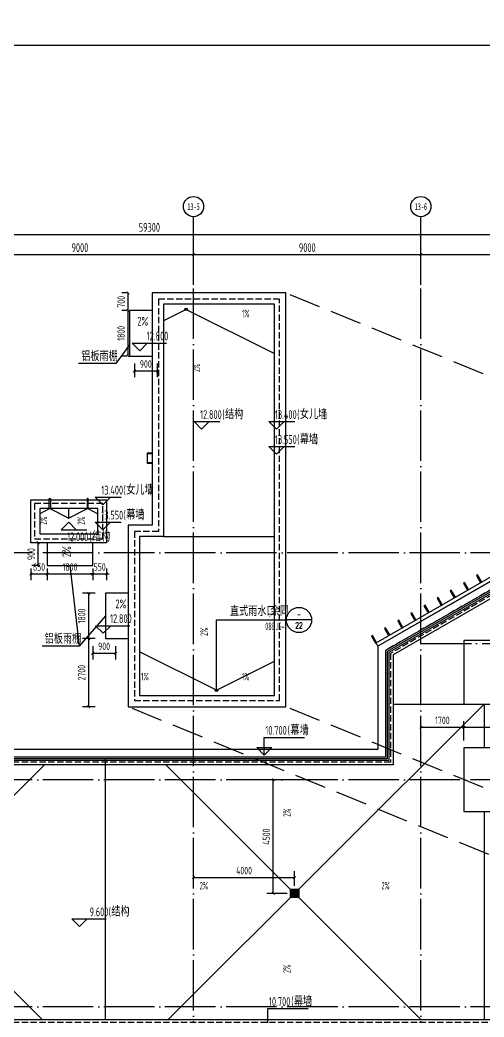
# Model space of a CAD drawing. Extents: x -228436 to 200315, y -41539 to 163917.
# Drawn here: x 23627 to 42000, y 124398 to 163917 of the extents above; entities that cross this region are included whole.
import ezdxf
from ezdxf.enums import TextEntityAlignment as Align

# ---------------------------------------------------------------- set-up
doc = ezdxf.new("R2010")
doc.units = 0
doc.header["$LTSCALE"] = 1000
doc.header["$MEASUREMENT"] = 0
for name, pattern in [('X-104 13#平面$0$109 3#平面$0$DASH', [0.35, 0.25, -0.1]), ('X-104 13#平面$0$DASH', [0.35, 0.25, -0.1]), ('X-104 13#平面$0$DOTE', [2.42, 2, -0.2, 0.02, -0.2])]:
    doc.linetypes.add(name, pattern=pattern)
for name, color, linetype in [('01-标注_尺寸', 124, 'Continuous'), ('01-标注_符号', 200, 'Continuous'), ('02-TEXT_标注', 130, 'Continuous'), ('13#楼幕墙$0$A-C_玻璃幕墙', 140, 'Continuous'), ('13#楼幕墙$0$D-铝板', 181, 'Continuous'), ('6007--X-2#3#$0$STAIR', 5, 'Continuous'), ('AXIS_TEXT', 7, 'Continuous'), ('X-104 13#平面$0$00-基础条件', 4, 'Continuous'), ('X-104 13#平面$0$01-标注_标高', 200, 'Continuous'), ('X-104 13#平面$0$01-标注_符号', 200, 'Continuous'), ('X-104 13#平面$0$01-标注_轴线坐标', 132, 'Continuous'), ('X-104 13#平面$0$02-TEXT_标注', 130, 'Continuous'), ('X-104 13#平面$0$02-TEXT_轴号', 7, 'Continuous'), ('X-104 13#平面$0$A-E_栏杆', 232, 'Continuous'), ('X-104 13#平面$0$A-O_分水线', 127, 'Continuous'), ('X-104 13#平面$0$A-O_屋面', 201, 'Continuous'), ('X-104 13#平面$0$A-SUR_保温', 222, 'Continuous'), ('X-104 13#平面$0$A-TECH_结构', 21, 'Continuous'), ('X-104 13#平面$0$A_AXIS-轴线', 36, 'X-104 13#平面$0$DOTE'), ('X-104 13#平面$0$X-104 13#平面$0$A-TECH_结构', 21, 'Continuous')]:
    doc.layers.add(name, color=color, linetype=linetype)
doc.styles.add('_TCH_DIM', font='ros1.shx', dxfattribs={"width": 0.8, "bigfont": 'jd.shx'})
doc.styles.add('_TCH_DIM_T3', font='ros1.shx', dxfattribs={"width": 0.705882, "bigfont": 'jd.shx'})
doc.styles.add('_TCH_LABEL', font='COMPLEX.shx', dxfattribs={"width": 0.8, "bigfont": 'GBCBIG.shx'})
doc.styles.add('COMPLEX', font='COMPLEX')
doc.styles.add('X-104 13#平面$0$_TCH_AXIS', font='STXIHEI_0.TTF', dxfattribs={"width": 0.75})
doc.styles.add('X-104 13#平面$0$_TCH_DIM', font='ros1.shx', dxfattribs={"width": 0.8, "bigfont": 'jd.shx'})
doc.styles.add('X-104 13#平面$0$_TCH_DIM_T3', font='ros1.shx', dxfattribs={"width": 0.8, "bigfont": 'jd.shx'})
doc.dimstyles.new('_TCH_ARCH&&100', dxfattribs={"dimtxt": 297.5, "dimasz": 100, "dimexe": 250, "dimexo": 300, "dimgap": 126.25, "dimtad": 1, "dimdec": 0, "dimzin": 0, "dimdsep": 46, "dimtxsty": '_TCH_DIM_T3', "dimblk": 'ARCHTICK', "dimcen": 0.09, "dimclrt": 7, "dimazin": 2, "dimtfac": 1, "dimtdec": 0, "dimtix": 1, "dimtmove": 2, "dimatfit": 3, "dimfxl": 0, "dimtolj": 1, "dimtzin": 0, "dimarcsym": 0})
doc.dimstyles.new('X-104 13#平面$0$_TCH_ARCH&&100', dxfattribs={"dimtxt": 350, "dimasz": 100, "dimexe": 250, "dimexo": 300, "dimgap": 100, "dimtad": 1, "dimdec": 0, "dimzin": 0, "dimdsep": 46, "dimtxsty": 'X-104 13#平面$0$_TCH_DIM_T3', "dimblk": 'X-104 13#平面$0$_ArchTick', "dimcen": 0.09, "dimclrt": 7, "dimazin": 2, "dimtfac": 1, "dimtdec": 0, "dimtix": 1, "dimtmove": 2, "dimatfit": 3, "dimfxl": 0, "dimtolj": 1, "dimtzin": 0, "dimarcsym": 0})

# ---------------------------------------------------------------- blocks, each defined once
blk = doc.blocks.new('图框-A1')
for points, const_width in [([(0, 0), (841, 0), (841, 594), (0, 594)], 0.05), ([(766, 584), (25, 584), (25, 10), (766, 10)], 0.5)]:
    blk.add_lwpolyline(points, close=True, dxfattribs=dict(const_width=const_width))
at = {"const_width": 0.05}
blk.add_lwpolyline([(420.5, 594), (420.5, 592)], dxfattribs=at)
blk = doc.blocks.new('_AXISO')
blk.add_circle((0, 0), 0.5)
at = {"layer": 'AXIS_TEXT', "style": 'COMPLEX', "width": 1.041667}
blk.add_attdef('A', text='', height=0.56, dxfattribs=at).set_placement((-0.25, -0.28), (0.25, -0.28), align=Align.FIT)
blk = doc.blocks.new('X-104 13#平面$0$_ArchTick')
at = {"color": 0, "linetype": 'ByBlock', "const_width": 0.4}
blk.add_lwpolyline([(-0.5, -0.5), (0.5, 0.5)], dxfattribs=at)
blk = doc.blocks.new('*D783')
at = {"layer": 'Defpoints', "color": 0, "transparency": 16777216}
for p in [(58400, 30620), (-900, 28620), (58400, 28620)]:
    blk.add_point(p, dxfattribs=at)
at = {"layer": 'X-104 13#平面$0$01-标注_轴线坐标', "color": 0, "lineweight": -2, "transparency": 16777216}
for p, q in [((-900, 28920), (-900, 30870)), ((58400, 28920), (58400, 30870)), ((-900, 30620), (58400, 30620))]:
    blk.add_line(p, q, dxfattribs=at)
at = {"layer": 'X-104 13#平面$0$01-标注_轴线坐标', "color": 0, "lineweight": -2, "transparency": 16777216, "xscale": 100, "yscale": 100, "zscale": 100, "rotation": 180}
blk.add_blockref('X-104 13#平面$0$_ArchTick', (-900, 30620), dxfattribs=at)
at = {"layer": 'X-104 13#平面$0$01-标注_轴线坐标', "color": 0, "lineweight": -2, "transparency": 16777216, "xscale": 100, "yscale": 100, "zscale": 100}
blk.add_blockref('X-104 13#平面$0$_ArchTick', (58400, 30620), dxfattribs=at)
at = {"layer": 'X-104 13#平面$0$01-标注_轴线坐标', "color": 7, "transparency": 16777216, "insert": (28750, 30895), "char_height": 350, "attachment_point": 5, "style": 'X-104 13#平面$0$_TCH_DIM_T3'}
blk.add_mtext('\\A1;59300', dxfattribs=at)
blk = doc.blocks.new('*D788')
at = {"layer": 'Defpoints', "color": 0, "transparency": 16777216}
for p in [(30500, 29820), (21500, 28620), (30500, 28620)]:
    blk.add_point(p, dxfattribs=at)
at = {"layer": 'X-104 13#平面$0$01-标注_轴线坐标', "color": 0, "lineweight": -2, "transparency": 16777216}
for p, q in [((21500, 28920), (21500, 30070)), ((30500, 28920), (30500, 30070)), ((21500, 29820), (30500, 29820))]:
    blk.add_line(p, q, dxfattribs=at)
at = {"layer": 'X-104 13#平面$0$01-标注_轴线坐标', "color": 0, "lineweight": -2, "transparency": 16777216, "xscale": 100, "yscale": 100, "zscale": 100, "rotation": 180}
blk.add_blockref('X-104 13#平面$0$_ArchTick', (21500, 29820), dxfattribs=at)
at = {"layer": 'X-104 13#平面$0$01-标注_轴线坐标', "color": 0, "lineweight": -2, "transparency": 16777216, "xscale": 100, "yscale": 100, "zscale": 100}
blk.add_blockref('X-104 13#平面$0$_ArchTick', (30500, 29820), dxfattribs=at)
at = {"layer": 'X-104 13#平面$0$01-标注_轴线坐标', "color": 7, "transparency": 16777216, "insert": (26000, 30095), "char_height": 350, "attachment_point": 5, "style": 'X-104 13#平面$0$_TCH_DIM_T3'}
blk.add_mtext('\\A1;9000', dxfattribs=at)
blk = doc.blocks.new('*D789')
at = {"layer": 'Defpoints', "color": 0, "transparency": 16777216}
for p in [(39500, 29820), (30500, 28620), (39500, 28620)]:
    blk.add_point(p, dxfattribs=at)
at = {"layer": 'X-104 13#平面$0$01-标注_轴线坐标', "color": 0, "lineweight": -2, "transparency": 16777216}
for p, q in [((30500, 28920), (30500, 30070)), ((39500, 28920), (39500, 30070)), ((30500, 29820), (39500, 29820))]:
    blk.add_line(p, q, dxfattribs=at)
at = {"layer": 'X-104 13#平面$0$01-标注_轴线坐标', "color": 0, "lineweight": -2, "transparency": 16777216, "xscale": 100, "yscale": 100, "zscale": 100, "rotation": 180}
blk.add_blockref('X-104 13#平面$0$_ArchTick', (30500, 29820), dxfattribs=at)
at = {"layer": 'X-104 13#平面$0$01-标注_轴线坐标', "color": 0, "lineweight": -2, "transparency": 16777216, "xscale": 100, "yscale": 100, "zscale": 100}
blk.add_blockref('X-104 13#平面$0$_ArchTick', (39500, 29820), dxfattribs=at)
at = {"layer": 'X-104 13#平面$0$01-标注_轴线坐标', "color": 7, "transparency": 16777216, "insert": (35000, 30095), "char_height": 350, "attachment_point": 5, "style": 'X-104 13#平面$0$_TCH_DIM_T3'}
blk.add_mtext('\\A1;9000', dxfattribs=at)
blk = doc.blocks.new('*D790')
at = {"layer": 'Defpoints', "color": 0, "transparency": 16777216}
for p in [(48500, 29820), (39500, 28620), (48500, 28620)]:
    blk.add_point(p, dxfattribs=at)
at = {"layer": 'X-104 13#平面$0$01-标注_轴线坐标', "color": 0, "lineweight": -2, "transparency": 16777216}
for p, q in [((39500, 28920), (39500, 30070)), ((48500, 28920), (48500, 30070)), ((39500, 29820), (48500, 29820))]:
    blk.add_line(p, q, dxfattribs=at)
at = {"layer": 'X-104 13#平面$0$01-标注_轴线坐标', "color": 0, "lineweight": -2, "transparency": 16777216, "xscale": 100, "yscale": 100, "zscale": 100, "rotation": 180}
blk.add_blockref('X-104 13#平面$0$_ArchTick', (39500, 29820), dxfattribs=at)
at = {"layer": 'X-104 13#平面$0$01-标注_轴线坐标', "color": 0, "lineweight": -2, "transparency": 16777216, "xscale": 100, "yscale": 100, "zscale": 100}
blk.add_blockref('X-104 13#平面$0$_ArchTick', (48500, 29820), dxfattribs=at)
at = {"layer": 'X-104 13#平面$0$01-标注_轴线坐标', "color": 7, "transparency": 16777216, "insert": (44000, 30095), "char_height": 350, "attachment_point": 5, "style": 'X-104 13#平面$0$_TCH_DIM_T3'}
blk.add_mtext('\\A1;9000', dxfattribs=at)
blk = doc.blocks.new('13#楼幕墙$0$ccdididi')
blk.add_lwpolyline([(50, 325), (0, 325), (0, 0), (50, 0)], close=True)
blk = doc.blocks.new('13#楼幕墙')
at = {"layer": '13#楼幕墙$0$A-C_玻璃幕墙'}
for p, q in [((53305, 148035), (37800, 139100)), ((37800, 139100), (37800, 135000)), ((37800, 135000), (12500, 135000))]:
    blk.add_line(p, q, dxfattribs=at)
at = {"layer": '13#楼幕墙$0$D-铝板'}
blk.add_lwpolyline([(37725, 139230), (53321, 148217), (53305, 148035), (37800, 139100)], close=True, dxfattribs=at)
at = {"layer": '13#楼幕墙$0$D-铝板', "rotation": 29.95337307636523}
for p in [(41863, 141614), (41343, 141315), (40823, 141015), (39783, 140416), (40303, 140715), (39263, 140116), (38743, 139817), (37704, 139218), (38224, 139517)]:
    blk.add_blockref('13#楼幕墙$0$ccdididi', p, dxfattribs=at)
blk = doc.blocks.new('X-104 13#平面$0$ys')
for p, q in [((32900, 7500), (35700, 7500)), ((36500, 7500), (36500, 5765)), ((21500, 5311), (21500, -5000)), ((36500, 3240), (36500, -5000))]:
    blk.add_line(p, q)
for points in [[(24000, -5000), (36500, 7500)], [(7400, -6600), (19100, 5100)], [(19000, -5000), (8900, 5100)], [(34000, -5000), (23900, 5100)]]:
    blk.add_lwpolyline(points)
blk = doc.blocks.new('X-104 13#平面$0$jtkjuyriuy')
h = blk.add_hatch()
h.set_pattern_fill('ANSI31', color=8, scale=30, angle=45)
h.set_pattern_definition([(90, (0, 0), (-47.625, 1e-14), [])])
h.paths.add_polyline_path([(-138, 138), (138, 138), (138, -138), (-138, -138)])
for points in [[(-168, 168), (168, 168), (168, -168), (-168, -168)], [(-138, 138), (138, 138), (138, -138), (-138, -138)]]:
    blk.add_lwpolyline(points, close=True)
blk = doc.blocks.new('X-104 13#平面$0$A$C45D52E12')
at = {"layer": 'X-104 13#平面$0$X-104 13#平面$0$A-TECH_结构'}
blk.add_lwpolyline([(58300, -18800), (58300, 820), (53473, 4870), (38300, -3873), (38300, -8100), (12610, -8100), (4602, -2800), (-400, -2800), (-400, -20400), (22000, -20400), (22000, -18800)], close=True, dxfattribs=at)
blk = doc.blocks.new('_ArchTick')
at = {"color": 0, "linetype": 'ByBlock', "const_width": 0.4}
blk.add_lwpolyline([(-0.5, -0.5), (0.5, 0.5)], dxfattribs=at)
blk = doc.blocks.new('*D577')
at = {"layer": '01-标注_尺寸', "color": 0, "lineweight": -2, "transparency": 16777216}
for p, q in [((39500, 135365), (39500, 136131.716012)), ((41200, 135365), (41200, 136131.716012)), ((39500, 135881.716012), (41200, 135881.716012))]:
    blk.add_line(p, q, dxfattribs=at)
at = {"layer": 'Defpoints', "color": 0, "transparency": 16777216}
for p in [(41200, 135881.716012), (39500, 135065), (41200, 135065)]:
    blk.add_point(p, dxfattribs=at)
at = {"layer": '01-标注_尺寸', "color": 0, "lineweight": -2, "transparency": 16777216, "xscale": 100, "yscale": 100, "zscale": 100, "rotation": 180}
blk.add_blockref('_ArchTick', (39500, 135881.716012), dxfattribs=at)
at = {"layer": '01-标注_尺寸', "color": 0, "lineweight": -2, "transparency": 16777216, "xscale": 100, "yscale": 100, "zscale": 100}
blk.add_blockref('_ArchTick', (41200, 135881.716012), dxfattribs=at)
at = {"layer": '01-标注_尺寸', "color": 7, "transparency": 16777216, "insert": (40350, 136156.716012), "char_height": 297.5, "attachment_point": 5, "style": '_TCH_DIM_T3'}
blk.add_mtext('\\A1;1700', dxfattribs=at)
blk = doc.blocks.new('*D578')
at = {"layer": '01-标注_尺寸', "color": 0, "lineweight": -2, "transparency": 16777216}
for p, q in [((41200, 135365), (41200, 136131.716012)), ((45370, 135365), (45370, 136131.716012)), ((41200, 135881.716012), (45370, 135881.716012))]:
    blk.add_line(p, q, dxfattribs=at)
at = {"layer": 'Defpoints', "color": 0, "transparency": 16777216}
for p in [(45370, 135881.716012), (41200, 135065), (45370, 135065)]:
    blk.add_point(p, dxfattribs=at)
at = {"layer": '01-标注_尺寸', "color": 0, "lineweight": -2, "transparency": 16777216, "xscale": 100, "yscale": 100, "zscale": 100, "rotation": 180}
blk.add_blockref('_ArchTick', (41200, 135881.716012), dxfattribs=at)
at = {"layer": '01-标注_尺寸', "color": 0, "lineweight": -2, "transparency": 16777216, "xscale": 100, "yscale": 100, "zscale": 100}
blk.add_blockref('_ArchTick', (45370, 135881.716012), dxfattribs=at)
at = {"layer": '01-标注_尺寸', "color": 7, "transparency": 16777216, "insert": (43285, 136156.716012), "char_height": 297.5, "attachment_point": 5, "style": '_TCH_DIM_T3'}
blk.add_mtext('\\A1;4170', dxfattribs=at)
blk = doc.blocks.new('*D673')
at = {"layer": '01-标注_尺寸', "color": 0, "lineweight": -2, "transparency": 16777216}
for p, q in [((26508, 141960), (26408, 141960)), ((26508, 142180), (26508, 141710)), ((26508, 141960), (27058, 141960)), ((27058, 142180), (27058, 141710)), ((27058, 141960), (27158, 141960))]:
    blk.add_line(p, q, dxfattribs=at)
at = {"layer": 'Defpoints', "color": 0, "transparency": 16777216}
for p in [(26508, 142480), (27058, 142480), (27058, 141960)]:
    blk.add_point(p, dxfattribs=at)
at = {"layer": '01-标注_尺寸', "color": 0, "lineweight": -2, "transparency": 16777216, "xscale": 100, "yscale": 100, "zscale": 100}
blk.add_blockref('_ArchTick', (26508, 141960), dxfattribs=at)
at = {"layer": '01-标注_尺寸', "color": 0, "lineweight": -2, "transparency": 16777216, "xscale": 100, "yscale": 100, "zscale": 100, "rotation": 180}
blk.add_blockref('_ArchTick', (27058, 141960), dxfattribs=at)
at = {"layer": '01-标注_尺寸', "color": 7, "transparency": 16777216, "insert": (26783, 142235), "char_height": 297.5, "attachment_point": 5, "style": '_TCH_DIM_T3'}
blk.add_mtext('\\A1;550', dxfattribs=at)
blk = doc.blocks.new('*D674')
at = {"layer": '01-标注_尺寸', "color": 0, "lineweight": -2, "transparency": 16777216}
for p, q in [((24708, 142180), (24708, 141710)), ((24708, 141960), (26508, 141960)), ((26508, 142180), (26508, 141710))]:
    blk.add_line(p, q, dxfattribs=at)
at = {"layer": 'Defpoints', "color": 0, "transparency": 16777216}
for p in [(24708, 142480), (26508, 142480), (26508, 141960)]:
    blk.add_point(p, dxfattribs=at)
at = {"layer": '01-标注_尺寸', "color": 0, "lineweight": -2, "transparency": 16777216, "xscale": 100, "yscale": 100, "zscale": 100, "rotation": 180}
blk.add_blockref('_ArchTick', (24708, 141960), dxfattribs=at)
at = {"layer": '01-标注_尺寸', "color": 0, "lineweight": -2, "transparency": 16777216, "xscale": 100, "yscale": 100, "zscale": 100}
blk.add_blockref('_ArchTick', (26508, 141960), dxfattribs=at)
at = {"layer": '01-标注_尺寸', "color": 7, "transparency": 16777216, "insert": (25608, 142235), "char_height": 297.5, "attachment_point": 5, "style": '_TCH_DIM_T3'}
blk.add_mtext('\\A1;1800', dxfattribs=at)
blk = doc.blocks.new('*D675')
at = {"layer": '01-标注_尺寸', "color": 0, "lineweight": -2, "transparency": 16777216}
for p, q in [((24058, 142180), (24058, 141710)), ((24058, 141960), (24708, 141960)), ((24708, 142180), (24708, 141710))]:
    blk.add_line(p, q, dxfattribs=at)
at = {"layer": 'Defpoints', "color": 0, "transparency": 16777216}
for p in [(24058, 142480), (24708, 142480), (24708, 141960)]:
    blk.add_point(p, dxfattribs=at)
at = {"layer": '01-标注_尺寸', "color": 0, "lineweight": -2, "transparency": 16777216, "xscale": 100, "yscale": 100, "zscale": 100, "rotation": 180}
blk.add_blockref('_ArchTick', (24058, 141960), dxfattribs=at)
at = {"layer": '01-标注_尺寸', "color": 0, "lineweight": -2, "transparency": 16777216, "xscale": 100, "yscale": 100, "zscale": 100}
blk.add_blockref('_ArchTick', (24708, 141960), dxfattribs=at)
at = {"layer": '01-标注_尺寸', "color": 7, "transparency": 16777216, "insert": (24383, 142235), "char_height": 297.5, "attachment_point": 5, "style": '_TCH_DIM_T3'}
blk.add_mtext('\\A1;650', dxfattribs=at)
blk = doc.blocks.new('*D684')
at = {"layer": '01-标注_尺寸', "color": 0, "lineweight": -2, "transparency": 16777216}
for p, q in [((24408, 143197), (24096, 143197)), ((24346, 142297), (24346, 143197)), ((24408, 142297), (24096, 142297))]:
    blk.add_line(p, q, dxfattribs=at)
at = {"layer": 'Defpoints', "color": 0, "transparency": 16777216}
for p in [(24346, 143197), (24708, 143197), (24708, 142297)]:
    blk.add_point(p, dxfattribs=at)
at = {"layer": '01-标注_尺寸', "color": 0, "lineweight": -2, "transparency": 16777216, "xscale": 100, "yscale": 100, "zscale": 100}
for p, rotation in [((24346, 143197), 90), ((24346, 142297), 270)]:
    blk.add_blockref('_ArchTick', p, dxfattribs=dict(at, rotation=rotation))
at = {"layer": '01-标注_尺寸', "color": 7, "transparency": 16777216, "insert": (24071, 142747), "char_height": 297.5, "attachment_point": 5, "rotation": 90, "style": '_TCH_DIM_T3'}
blk.add_mtext('\\A1;900', dxfattribs=at)
blk = doc.blocks.new('*D685')
at = {"layer": '01-标注_尺寸', "color": 0, "lineweight": -2, "transparency": 16777216}
for p, q in [((27858, 152397), (27659, 152397)), ((27909, 150597), (27909, 152397)), ((27858, 150597), (27659, 150597))]:
    blk.add_line(p, q, dxfattribs=at)
at = {"layer": 'Defpoints', "color": 0, "transparency": 16777216}
for p in [(27909, 152397), (28158, 152397), (28158, 150597)]:
    blk.add_point(p, dxfattribs=at)
at = {"layer": '01-标注_尺寸', "color": 0, "lineweight": -2, "transparency": 16777216, "xscale": 100, "yscale": 100, "zscale": 100}
for p, rotation in [((27909, 152397), 90), ((27909, 150597), 270)]:
    blk.add_blockref('_ArchTick', p, dxfattribs=dict(at, rotation=rotation))
at = {"layer": '01-标注_尺寸', "color": 7, "transparency": 16777216, "insert": (27634, 151497), "char_height": 297.5, "attachment_point": 5, "rotation": 90, "style": '_TCH_DIM_T3'}
blk.add_mtext('\\A1;1800', dxfattribs=at)
blk = doc.blocks.new('*D686')
at = {"layer": '01-标注_尺寸', "color": 0, "lineweight": -2, "transparency": 16777216}
for p, q in [((27858, 153097), (27659, 153097)), ((27909, 152397), (27909, 153097)), ((27858, 152397), (27659, 152397))]:
    blk.add_line(p, q, dxfattribs=at)
at = {"layer": 'Defpoints', "color": 0, "transparency": 16777216}
for p in [(27909, 153097), (28158, 153097), (28158, 152397)]:
    blk.add_point(p, dxfattribs=at)
at = {"layer": '01-标注_尺寸', "color": 0, "lineweight": -2, "transparency": 16777216, "xscale": 100, "yscale": 100, "zscale": 100}
for p, rotation in [((27909, 153097), 90), ((27909, 152397), 270)]:
    blk.add_blockref('_ArchTick', p, dxfattribs=dict(at, rotation=rotation))
at = {"layer": '01-标注_尺寸', "color": 7, "transparency": 16777216, "insert": (27634, 152747), "char_height": 297.5, "attachment_point": 5, "rotation": 90, "style": '_TCH_DIM_T3'}
blk.add_mtext('\\A1;700', dxfattribs=at)
blk = doc.blocks.new('*D687')
at = {"layer": '01-标注_尺寸', "color": 0, "lineweight": -2, "transparency": 16777216}
for p, q in [((28158, 150297), (28158, 149757)), ((29058, 150297), (29058, 149757)), ((28158, 150007), (29058, 150007))]:
    blk.add_line(p, q, dxfattribs=at)
at = {"layer": 'Defpoints', "color": 0, "transparency": 16777216}
for p in [(28158, 150597), (29058, 150597), (29058, 150007)]:
    blk.add_point(p, dxfattribs=at)
at = {"layer": '01-标注_尺寸', "color": 0, "lineweight": -2, "transparency": 16777216, "xscale": 100, "yscale": 100, "zscale": 100, "rotation": 180}
blk.add_blockref('_ArchTick', (28158, 150007), dxfattribs=at)
at = {"layer": '01-标注_尺寸', "color": 0, "lineweight": -2, "transparency": 16777216, "xscale": 100, "yscale": 100, "zscale": 100}
blk.add_blockref('_ArchTick', (29058, 150007), dxfattribs=at)
at = {"layer": '01-标注_尺寸', "color": 7, "transparency": 16777216, "insert": (28608, 150282), "char_height": 297.5, "attachment_point": 5, "style": '_TCH_DIM_T3'}
blk.add_mtext('\\A1;900', dxfattribs=at)
blk = doc.blocks.new('*D688')
at = {"layer": '01-标注_尺寸', "color": 0, "lineweight": -2, "transparency": 16777216}
for p, q in [((26605, 141197), (26098, 141197)), ((26348, 139397), (26348, 141197)), ((26605, 139397), (26098, 139397))]:
    blk.add_line(p, q, dxfattribs=at)
at = {"layer": 'Defpoints', "color": 0, "transparency": 16777216}
for p in [(26348, 141197), (26905, 141197), (26905, 139397)]:
    blk.add_point(p, dxfattribs=at)
at = {"layer": '01-标注_尺寸', "color": 0, "lineweight": -2, "transparency": 16777216, "xscale": 100, "yscale": 100, "zscale": 100}
for p, rotation in [((26348, 141197), 90), ((26348, 139397), 270)]:
    blk.add_blockref('_ArchTick', p, dxfattribs=dict(at, rotation=rotation))
at = {"layer": '01-标注_尺寸', "color": 7, "transparency": 16777216, "insert": (26073, 140297), "char_height": 297.5, "attachment_point": 5, "rotation": 90, "style": '_TCH_DIM_T3'}
blk.add_mtext('\\A1;1800', dxfattribs=at)
blk = doc.blocks.new('*D689')
at = {"layer": '01-标注_尺寸', "color": 0, "lineweight": -2, "transparency": 16777216}
for p, q in [((26605, 139397), (26098, 139397)), ((26348, 136697), (26348, 139397)), ((26605, 136697), (26098, 136697))]:
    blk.add_line(p, q, dxfattribs=at)
at = {"layer": 'Defpoints', "color": 0, "transparency": 16777216}
for p in [(26348, 139397), (26905, 139397), (26905, 136697)]:
    blk.add_point(p, dxfattribs=at)
at = {"layer": '01-标注_尺寸', "color": 0, "lineweight": -2, "transparency": 16777216, "xscale": 100, "yscale": 100, "zscale": 100}
for p, rotation in [((26348, 139397), 90), ((26348, 136697), 270)]:
    blk.add_blockref('_ArchTick', p, dxfattribs=dict(at, rotation=rotation))
at = {"layer": '01-标注_尺寸', "color": 7, "transparency": 16777216, "insert": (26073, 138047), "char_height": 297.5, "attachment_point": 5, "rotation": 90, "style": '_TCH_DIM_T3'}
blk.add_mtext('\\A1;2700', dxfattribs=at)
blk = doc.blocks.new('*D690')
at = {"layer": '01-标注_尺寸', "color": 0, "lineweight": -2, "transparency": 16777216}
for p, q in [((26509, 139097), (26509, 138567)), ((26509, 138817), (27409, 138817)), ((27409, 139097), (27409, 138567))]:
    blk.add_line(p, q, dxfattribs=at)
at = {"layer": 'Defpoints', "color": 0, "transparency": 16777216}
for p in [(26509, 139397), (27409, 139397), (27409, 138817)]:
    blk.add_point(p, dxfattribs=at)
at = {"layer": '01-标注_尺寸', "color": 0, "lineweight": -2, "transparency": 16777216, "xscale": 100, "yscale": 100, "zscale": 100, "rotation": 180}
blk.add_blockref('_ArchTick', (26509, 138817), dxfattribs=at)
at = {"layer": '01-标注_尺寸', "color": 0, "lineweight": -2, "transparency": 16777216, "xscale": 100, "yscale": 100, "zscale": 100}
blk.add_blockref('_ArchTick', (27409, 138817), dxfattribs=at)
at = {"layer": '01-标注_尺寸', "color": 7, "transparency": 16777216, "insert": (26959, 139092), "char_height": 297.5, "attachment_point": 5, "style": '_TCH_DIM_T3'}
blk.add_mtext('\\A1;900', dxfattribs=at)
blk = doc.blocks.new('*D695')
at = {"layer": '01-标注_尺寸', "color": 0, "lineweight": -2, "transparency": 16777216}
for p, q in [((30500, 129600), (30500, 130179)), ((34500, 129600), (34500, 130179)), ((30500, 129929), (34500, 129929))]:
    blk.add_line(p, q, dxfattribs=at)
at = {"layer": 'Defpoints', "color": 0, "transparency": 16777216}
for p in [(34500, 129929), (30500, 129300), (34500, 129300)]:
    blk.add_point(p, dxfattribs=at)
at = {"layer": '01-标注_尺寸', "color": 0, "lineweight": -2, "transparency": 16777216, "xscale": 100, "yscale": 100, "zscale": 100, "rotation": 180}
blk.add_blockref('_ArchTick', (30500, 129929), dxfattribs=at)
at = {"layer": '01-标注_尺寸', "color": 0, "lineweight": -2, "transparency": 16777216, "xscale": 100, "yscale": 100, "zscale": 100}
blk.add_blockref('_ArchTick', (34500, 129929), dxfattribs=at)
at = {"layer": '01-标注_尺寸', "color": 7, "transparency": 16777216, "insert": (32500, 130204), "char_height": 297.5, "attachment_point": 5, "style": '_TCH_DIM_T3'}
blk.add_mtext('\\A1;4000', dxfattribs=at)
blk = doc.blocks.new('*D696')
at = {"layer": '01-标注_尺寸', "color": 0, "lineweight": -2, "transparency": 16777216}
for p, q in [((34200, 133800), (33407, 133800)), ((33657, 129300), (33657, 133800)), ((34200, 129300), (33407, 129300))]:
    blk.add_line(p, q, dxfattribs=at)
at = {"layer": 'Defpoints', "color": 0, "transparency": 16777216}
for p in [(33657, 133800), (34500, 133800), (34500, 129300)]:
    blk.add_point(p, dxfattribs=at)
at = {"layer": '01-标注_尺寸', "color": 0, "lineweight": -2, "transparency": 16777216, "xscale": 100, "yscale": 100, "zscale": 100}
for p, rotation in [((33657, 133800), 90), ((33657, 129300), 270)]:
    blk.add_blockref('_ArchTick', p, dxfattribs=dict(at, rotation=rotation))
at = {"layer": '01-标注_尺寸', "color": 7, "transparency": 16777216, "insert": (33382, 131550), "char_height": 297.5, "attachment_point": 5, "rotation": 90, "style": '_TCH_DIM_T3'}
blk.add_mtext('\\A1;4500', dxfattribs=at)
blk = doc.blocks.new('X-104 13#平面$0$zzzzx')
at = {"layer": 'X-104 13#平面$0$01-标注_轴线坐标'}
for p, q in [((30500, 28620.3), (30500, 31320.3)), ((39500, 28620.3), (39500, 31320.3))]:
    blk.add_line(p, q, dxfattribs=at)
at = {"layer": 'X-104 13#平面$0$A_AXIS-轴线', "linetype": 'X-104 13#平面$0$DOTE'}
for p, q in [((30500, -7401), (30500, 28620.3)), ((39500, -7401), (39500, 28620.3)), ((60408.4, 18000), (-2925, 18000)), ((60408.4, 9000), (-2925, 9000)), ((60408.4, 0), (-2925, 0))]:
    blk.add_line(p, q, dxfattribs=at)
at = {"layer": 'X-104 13#平面$0$01-标注_轴线坐标'}
ref = blk.add_blockref('_AXISO', (30500, 31720.3), dxfattribs=dict(at, xscale=800, yscale=800, zscale=800))
ref.add_attrib('A', '13-5', dxfattribs={"layer": 'X-104 13#平面$0$02-TEXT_轴号', "height": 272.14, "style": 'X-104 13#平面$0$_TCH_AXIS', "width": 0.898302}).set_placement((30255.3, 31584.2), (30744.7, 31584.2), align=Align.FIT)
ref = blk.add_blockref('_AXISO', (39500, 31720.3), dxfattribs=dict(at, xscale=800, yscale=800, zscale=800))
ref.add_attrib('A', '13-6', dxfattribs={"layer": 'X-104 13#平面$0$02-TEXT_轴号', "height": 272.14, "style": 'X-104 13#平面$0$_TCH_AXIS', "width": 0.898302}).set_placement((39255.3, 31584.2), (39744.7, 31584.2), align=Align.FIT)
for p1, p2, distance, picture, middle in [((-900, 28620.3), (58400, 28620.3), 2000, '*D783', (28750, 30895.3)), ((21500, 28620.3), (30500, 28620.3), 1200, '*D788', (26000, 30095.3)), ((30500, 28620.3), (39500, 28620.3), 1200, '*D789', (35000, 30095.3)), ((39500, 28620.3), (48500, 28620.3), 1200, '*D790', (44000, 30095.3))]:
    dim = blk.add_aligned_dim(p1=p1, p2=p2, distance=distance, dimstyle='X-104 13#平面$0$_TCH_ARCH&&100', dxfattribs=at)
    dim.commit()
    dim.dimension.update_dxf_attribs({"geometry": picture, "text_midpoint": middle})
blk = doc.blocks.new('X-104 13#平面')
at = {"color": 8, "linetype": 'X-104 13#平面$0$109 3#平面$0$DASH'}
for points in [[(33908.2, 136947.4), (33908.2, 152847.4), (29108.2, 152847.4), (29108.2, 143647.4), (28158.6, 143647.4), (28158.6, 136947.4)], [(24208.2, 143347.4), (26908.2, 143347.4), (26908.2, 144747.4), (24208.2, 144747.4)]]:
    blk.add_lwpolyline(points, close=True, dxfattribs=at)
at = {"layer": 'X-104 13#平面$0$00-基础条件'}
for points in [[(41200, 139325), (41200, 136800), (45370, 136800), (45370, 139325), (41200, 139325)], [(41200, 135065), (41200, 132540), (45370, 132540), (45370, 135065), (41200, 135065)]]:
    blk.add_lwpolyline(points, dxfattribs=at)
at = {"layer": 'X-104 13#平面$0$01-标注_标高'}
for p, q in [((28370, 150809), (28070, 151109)), ((28070, 151109), (29426.6, 151109)), ((28370, 150809), (28670, 151109)), ((30819.6, 147696), (30519.6, 147996)), ((30519.6, 147996), (31540.8, 147996)), ((30819.6, 147696), (31119.6, 147996)), ((33781.8, 147696), (33481.8, 147996)), ((33481.8, 147996), (34503.1, 147996)), ((33781.8, 147696), (34081.8, 147996)), ((33781.8, 146707.8), (33481.8, 147007.8)), ((33481.8, 147007.8), (34503.1, 147007.8)), ((33781.8, 146707.8), (34081.8, 147007.8)), ((26909.7, 144701.2), (26609.7, 145001.2)), ((26609.7, 145001.2), (27630.9, 145001.2)), ((26909.7, 144701.2), (27209.7, 145001.2)), ((25557, 144014.1), (25257, 143714.1)), ((25557, 144014.1), (25857, 143714.1)), ((26909.7, 143713), (26609.7, 144013)), ((26609.7, 144013), (27630.9, 144013)), ((26909.7, 143713), (27209.7, 144013)), ((25257, 143714.1), (26278.3, 143714.1)), ((26920.5, 139609), (26620.5, 139909)), ((26620.5, 139909), (27977, 139909)), ((26920.5, 139609), (27220.5, 139909)), ((33299.5, 134780.1), (33299.5, 135480.1)), ((33299.5, 135480.1), (34890.8, 135480.1)), ((33299.5, 134780.1), (32999.5, 135080.1)), ((32999.5, 135080.1), (33599.5, 135080.1)), ((33299.5, 134780.1), (33599.5, 135080.1)), ((25983.8, 127985.9), (25683.8, 128285.9)), ((25683.8, 128285.9), (27040.3, 128285.9)), ((25983.8, 127985.9), (26283.8, 128285.9)), ((33441.7, 124032), (33441.7, 124732)), ((33441.7, 124732), (35032.9, 124732))]:
    blk.add_line(p, q, dxfattribs=at)
at = {"layer": 'X-104 13#平面$0$01-标注_符号'}
for p, q in [((27958.2, 151045.6), (27420.7, 150295.5)), ((27420.7, 150295.5), (25950.5, 150295.5)), ((25608.2, 142297.4), (25971.2, 139095.5)), ((27008.6, 140297.4), (25971.2, 139095.5)), ((25971.2, 139095.5), (24500.9, 139095.5))]:
    blk.add_line(p, q, dxfattribs=at)
for points in [[(28723.9, 151694.2, 0, 0, 0), (28409, 151694.2, 80, 0, 0), (28109, 151694.2, 0, 0, 0)], [(25755.2, 142981.3, 0, 0, 0), (25755.2, 142856.4, 80, 0, 0), (25755.2, 142556.4, 0, 0, 0)], [(27942.2, 140494.2, 0, 0, 0), (27459.5, 140494.2, 80, 0, 0), (27159.5, 140494.2, 0, 0, 0)]]:
    blk.add_lwpolyline(points, format="xyseb", dxfattribs=at)
at = {"layer": 'X-104 13#平面$0$02-TEXT_标注', "linetype": 'X-104 13#平面$0$DASH', "ltscale": 5}
for points in [[(58150, 143250), (34158.2, 153097.4)], [(51900.4, 126850), (27908.6, 136697.4)], [(58150, 126850), (34158.2, 136697.4)]]:
    blk.add_lwpolyline(points, dxfattribs=at)
at = {"layer": 'X-104 13#平面$0$A-E_栏杆'}
for p, q in [((53253.8, 147595), (38170, 138886.4)), ((53247.5, 147522.1), (38230, 138851.7)), ((38170, 138886.4), (38170, 134630)), ((38230, 138851.7), (38230, 134570)), ((38230, 134570), (12370.6, 134570)), ((38170, 134630), (12388.6, 134630))]:
    blk.add_line(p, q, dxfattribs=at)
at = {"layer": 'X-104 13#平面$0$A-O_分水线'}
for p, q in [((30208.2, 152447.4), (29308.2, 151997.4)), ((30208.2, 152447.4), (33708.2, 150697.4)), ((24808.2, 144547.4), (24408.2, 144347.4)), ((24808.2, 144547.4), (25558.2, 144172.4)), ((26308.2, 144547.4), (25558.2, 144172.4)), ((25558.2, 144172.4), (25558.2, 144547.4)), ((26308.2, 144547.4), (26708.2, 144347.4)), ((31408.2, 137347.4), (28358.6, 138872.1)), ((31408.2, 137347.4), (33708.2, 138497.4))]:
    blk.add_line(p, q, dxfattribs=at)
for points in [[(24833.2, 144947.4), (24833.2, 144547.4), (24783.2, 144547.4), (24783.2, 144947.4)], [(26283.2, 144947.4), (26283.2, 144547.4), (26333.2, 144547.4), (26333.2, 144947.4)]]:
    blk.add_lwpolyline(points, close=True, dxfattribs=at)
blk.add_lwpolyline([(29308.2, 143447.4), (33708.2, 143447.4)], dxfattribs=at)
for centre in [(30208.2, 152447.4), (31408.2, 137347.4)]:
    blk.add_circle(centre, 50, dxfattribs=at)
at = {"layer": 'X-104 13#平面$0$A-O_屋面'}
for points in [[(33708.2, 137147.4), (33708.2, 152647.4), (29308.2, 152647.4), (29308.2, 143447.4), (28358.6, 143447.4), (28358.6, 137147.4)], [(58400, 123700), (58400, 143760), (53305, 148035), (37800, 139100), (37800, 135000), (12500, 135000), (4492.6, 140300), (-900, 140300), (-900, 122100), (22100, 122100), (22100, 123700)], [(26708.2, 144547.4), (24408.2, 144547.4), (24408.2, 143547.4), (26708.2, 143547.4)]]:
    blk.add_lwpolyline(points, close=True, dxfattribs=at)
blk.add_lwpolyline([(57800, 143250), (57800, 143480.2), (53240.9, 147305.6), (38400, 138753.3), (38400, 134400), (12319.4, 134400), (4312, 139700), (-300, 139700), (-300, 122700), (21500, 122700), (21500, 124300), (57800, 124300), (57800, 126850)], dxfattribs=at)
at = {"layer": 'X-104 13#平面$0$A-SUR_保温'}
for points in [[(34158.2, 136697.4), (34158.2, 153097.4), (28858.2, 153097.4), (28858.2, 143897.4), (27908.6, 143897.4), (27908.6, 136697.4)], [(24058.2, 144897.4), (27058.2, 144897.4), (27058.2, 143197.4), (24058.2, 143197.4)], [(26508.2, 143197.4), (24708.2, 143197.4), (24708.2, 142297.4), (26508.2, 142297.4)]]:
    blk.add_lwpolyline(points, close=True, dxfattribs=at)
for points in [[(28858.2, 152397.4), (27958.2, 152397.4), (27958.2, 150597.4), (28858.2, 150597.4)], [(27908.6, 141197.4), (27008.6, 141197.4), (27008.6, 139397.4), (27908.6, 139397.4)]]:
    blk.add_lwpolyline(points, dxfattribs=at)
at = {"layer": 'X-104 13#平面$0$A-TECH_结构', "linetype": 'X-104 13#平面$0$DASH'}
blk.add_lwpolyline([(58100, 124000), (58100, 143620), (53261.3, 147680.2), (38100, 138926.8), (38100, 134700), (12409.7, 134700), (4402.3, 140000), (-600, 140000), (-600, 122400), (21800, 122400), (21800, 124000)], close=True, dxfattribs=at)
blk.add_lwpolyline([(57900, 143526.7), (53240, 147436.9), (38300, 138811.3), (38300, 134500), (12349.5, 134500), (4342.1, 139800), (-400, 139800), (-400, 122600), (21600, 122600), (21600, 124200), (57900, 124200), (57900, 143526.7)], dxfattribs=at)
at = {"layer": 'X-104 13#平面$0$A_AXIS-轴线', "linetype": 'X-104 13#平面$0$DOTE'}
blk.add_line((39500, 139200), (60408.4, 139200), dxfattribs=at)
at = {"xscale": 100, "yscale": 100, "zscale": 100}
blk.add_blockref('图框-A1', (-10634.5, 104514.8), dxfattribs=at)
for name, p in [('X-104 13#平面$0$zzzzx', (0, 124800)), ('X-104 13#平面$0$A$C45D52E12', (-200, 142800))]:
    blk.add_blockref(name, p)
at = {"layer": 'X-104 13#平面$0$A-O_分水线'}
for name, p in [('X-104 13#平面$0$ys', (5500, 129300)), ('X-104 13#平面$0$jtkjuyriuy', (34500, 129300))]:
    blk.add_blockref(name, p, dxfattribs=at)
at = {"layer": 'X-104 13#平面$0$A-TECH_结构'}
blk.add_blockref('13#楼幕墙', (0, 0), dxfattribs=at)
at = {"layer": 'X-104 13#平面$0$02-TEXT_标注', "style": 'X-104 13#平面$0$_TCH_DIM'}
for s, height, width, p in [('2%', 350, 0.64, (28274.6, 151799.2)), ('12.800', 350, 0.64, (28642.4, 151214)), ('铝板雨棚', 347.29, 0.8, (26055.5, 150400.5)), ('12.800', 350, 0.64, (30756.7, 148101)), ('(', 350, 0.64, (31640.8, 148101)), ('结构', 347.29, 0.8, (31745.4, 148101)), (')', 350, 0.64, (32366.2, 148101)), ('13.400', 350, 0.64, (33719, 148101)), ('(', 350, 0.64, (34603.1, 148101)), ('女儿墙', 347.29, 0.8, (34707.7, 148101)), (')', 350, 0.64, (35638.8, 148101)), ('13.550', 350, 0.64, (33719, 147112.8)), ('(', 350, 0.64, (34603.1, 147112.8)), ('幕墙', 347.29, 0.8, (34707.7, 147112.8)), (')', 350, 0.64, (35328.4, 147112.8)), ('13.400', 350, 0.64, (26846.8, 145106.2)), ('(', 350, 0.64, (27730.9, 145106.2)), ('女儿墙', 347.29, 0.8, (27835.5, 145106.2)), (')', 350, 0.64, (28766.6, 145106.2)), ('13.550', 350, 0.64, (26846.8, 144118)), ('(', 350, 0.64, (27730.9, 144118)), ('幕墙', 347.29, 0.8, (27835.5, 144118)), (')', 350, 0.64, (28456.2, 144118)), ('12.000', 350, 0.64, (25494.1, 143259.1)), ('(', 350, 0.64, (26378.3, 143259.1)), ('结构', 347.29, 0.8, (26482.8, 143259.1)), (')', 350, 0.64, (27103.6, 143259.1)), ('2%', 350, 0.64, (27408.9, 140599.2)), ('12.800', 350, 0.64, (27192.9, 140014)), ('铝板雨棚', 347.29, 0.8, (24605.9, 139200.5)), ('(', 350, 0.64, (34226, 135585.1)), ('幕墙', 347.29, 0.8, (34330.5, 135585.1)), (')', 350, 0.64, (34951.3, 135585.1)), ('10.700', 350, 0.64, (33341.8, 135585.1)), ('9.600', 350, 0.64, (26383.1, 128390.9)), ('(', 350, 0.64, (27140.3, 128390.9)), ('结构', 347.29, 0.8, (27244.9, 128390.9)), (')', 350, 0.64, (27865.6, 128390.9)), ('10.700', 350, 0.64, (33484, 124837)), ('(', 350, 0.64, (34368.1, 124837)), ('幕墙', 347.29, 0.8, (34472.6, 124837)), (')', 350, 0.64, (35093.4, 124837))]:
    blk.add_text(s, height=height, dxfattribs=dict(at, width=width)).set_placement(p)
at = {"layer": 'X-104 13#平面$0$02-TEXT_标注', "style": 'X-104 13#平面$0$_TCH_DIM', "width": 0.64}
blk.add_text('2%', height=350, rotation=90, dxfattribs=at).set_placement((25650.2, 142627))

msp = doc.modelspace()

# ---------------------------------------------------------------- linework, layer by layer
at = {"layer": '01-标注_符号'}
for p, q in [((31408.2, 140135), (34175.1, 140135)), ((31408.2, 137365.2), (31408.2, 140135)), ((35175.1, 140135), (34175.1, 140135))]:
    msp.add_line(p, q, dxfattribs=at)
for points in [[(32937.8, 151994.9, 0, 0, 0), (32399, 151994.9, 80, 0, 0), (32099, 151994.9, 0, 0, 0)], [(30863.4, 149827.7, 0, 0, 0), (30863.4, 150366.4, 80, 0, 0), (30863.4, 150666.4, 0, 0, 0)], [(24808.2, 143766.3, 0, 0, 0), (24808.2, 143945.8, 80, 0, 0), (24808.2, 144245.8, 0, 0, 0)], [(26308.2, 143766.3, 0, 0, 0), (26308.2, 143945.8, 80, 0, 0), (26308.2, 144245.8, 0, 0, 0)], [(31171.3, 139852.7, 0, 0, 0), (31171.3, 139313.9, 80, 0, 0), (31171.3, 139013.9, 0, 0, 0)], [(28109.9, 137604.5, 0, 0, 0), (28648.6, 137604.5, 80, 0, 0), (28948.6, 137604.5, 0, 0, 0)], [(32937.8, 137604.5, 0, 0, 0), (32399, 137604.5, 80, 0, 0), (32099, 137604.5, 0, 0, 0)], [(34450, 132688.7, 0, 0, 0), (34450, 132150, 80, 0, 0), (34450, 131850, 0, 0, 0)], [(30611.3, 129350, 0, 0, 0), (31150, 129350, 80, 0, 0), (31450, 129350, 0, 0, 0)], [(38288.7, 129350, 0, 0, 0), (37750, 129350, 80, 0, 0), (37450, 129350, 0, 0, 0)], [(34450, 126011.3, 0, 0, 0), (34450, 126550, 80, 0, 0), (34450, 126850, 0, 0, 0)]]:
    msp.add_lwpolyline(points, format="xyseb", dxfattribs=at)
for centre, radius in [((34675.1, 140135), 500), ((31408.2, 137347.4), 17.8)]:
    msp.add_circle(centre, radius, dxfattribs=at)
at = {"layer": '6007--X-2#3#$0$STAIR'}
msp.add_lwpolyline([(28858.2, 146747.4), (28658.2, 146747.4), (28658.2, 146347.4), (28858.2, 146347.4), (28858.2, 146367.4), (28678.2, 146367.4), (28678.2, 146727.4), (28858.2, 146727.4)], close=True, dxfattribs=at)

# ---------------------------------------------------------------- block references
msp.add_blockref('X-104 13#平面', (0, 0))

# ---------------------------------------------------------------- texts
at = {"layer": '02-TEXT_标注', "style": '_TCH_DIM'}
for s, height, width, p in [('1%%%', 297.5, 0.564706, (32420.9, 152133.7)), ('直式雨水口', 347.29, 0.8, (31941.2, 140296.7)), (',', 297.5, 0.564706, (33493.2, 140296.7)), ('余同', 347.29, 0.8, (33549.2, 140296.7)), ('08BJ5-1', 297.5, 0.564706, (33336.5, 139732.5)), ('1%%%', 297.5, 0.564706, (28430.8, 137743.2)), ('1%%%', 297.5, 0.564706, (32420.9, 137743.2)), ('2%%%', 297.5, 0.564706, (30746.5, 129455)), ('2%%%', 297.5, 0.564706, (37940.7, 129455))]:
    msp.add_text(s, height=height, dxfattribs=dict(at, width=width)).set_placement(p)
at = {"layer": '02-TEXT_标注', "style": '_TCH_DIM', "width": 0.564706}
for p in [(30758.4, 149962.9), (24703.2, 143909), (26203.2, 143909), (31066.3, 139504.6), (34345, 132340.7), (34345, 126146.5)]:
    msp.add_text('2%%%', height=297.5, rotation=90, dxfattribs=at).set_placement(p)
at = {"layer": '02-TEXT_标注', "style": '_TCH_LABEL', "width": 0.777778}
msp.add_text('-', height=265.1, dxfattribs=at).set_placement((34604.4, 140227), (34745.8, 140227), align=Align.FIT)
at = {"layer": '02-TEXT_标注', "style": '_TCH_LABEL'}
msp.add_text('22', height=235.02, dxfattribs=at).set_placement((34522.9, 139803.5), (34827.3, 139803.5), align=Align.FIT)

# ---------------------------------------------------------------- dimensions: what is measured, and where the dimension line sits
at = {"layer": '01-标注_尺寸'}
for p1, p2, distance, picture, middle in [((28158.2, 152397.4), (28158.2, 153097.4), 249.6, '*D686', (27633.6, 152747.4)), ((28158.2, 150597.4), (28158.2, 152397.4), 249.6, '*D685', (27633.6, 151497.4)), ((28158.2, 150597.4), (29058.2, 150597.4), -590.1, '*D687', (28608.2, 150282.3)), ((24708.2, 142297.4), (24708.2, 143197.4), 361.7, '*D684', (24071.5, 142747.4)), ((24058.2, 142479.7), (24708.2, 142479.7), -520, '*D675', (24383.2, 142234.6)), ((24708.2, 142479.7), (26508.2, 142479.7), -520, '*D674', (25608.2, 142234.6)), ((26508.2, 142479.7), (27058.2, 142479.7), -520, '*D673', (26783.2, 142234.6)), ((26905.2, 139397.4), (26905.2, 141197.4), 556.8, '*D688', (26073.5, 140297.4)), ((26905.2, 136697.4), (26905.2, 139397.4), 556.8, '*D689', (26073.5, 138047.4)), ((26508.6, 139397.4), (27408.6, 139397.4), -580.3, '*D690', (26958.6, 139092.1)), ((39500, 135065), (41200, 135065), 816.7, '*D577', (40350, 136156.7)), ((41200, 135065), (45370, 135065), 816.7, '*D578', (43285, 136156.7)), ((34500, 129300), (34500, 133800), 843.4, '*D696', (33381.6, 131550)), ((30500, 129300), (34500, 129300), 628.8, '*D695', (32500, 130203.8))]:
    dim = msp.add_aligned_dim(p1=p1, p2=p2, distance=distance, dimstyle='_TCH_ARCH&&100', dxfattribs=at)
    dim.commit()
    dim.dimension.update_dxf_attribs({"geometry": picture, "text_midpoint": middle})

doc.saveas('drawing.dxf')
